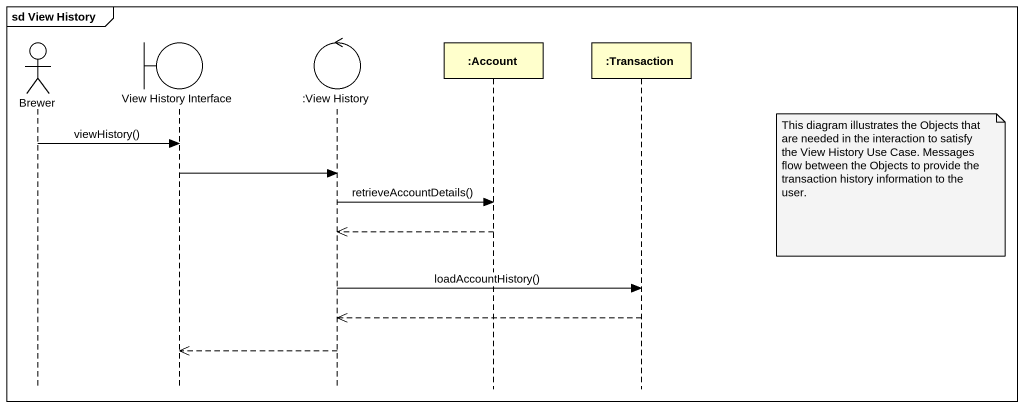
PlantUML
@startuml
mainframe sd View History
hide footbox
actor Brewer
boundary "View History Interface" as View_History_Interface
control ":View History" as View_History
participant ":Account" as Account
participant ":Transaction" as Transaction

Brewer -> View_History_Interface : viewHistory()
View_History_Interface -> View_History
note right of Transaction : This diagram illustrates the Objects that are needed in the interaction to satisfy the View History Use Case. Messages flow between the Objects to provide the transaction history information to the user.
View_History -> Account : retrieveAccountDetails()
Account -->> View_History
View_History -> Transaction : loadAccountHistory()
Transaction -->> View_History
View_History -->> View_History_Interface
@enduml
